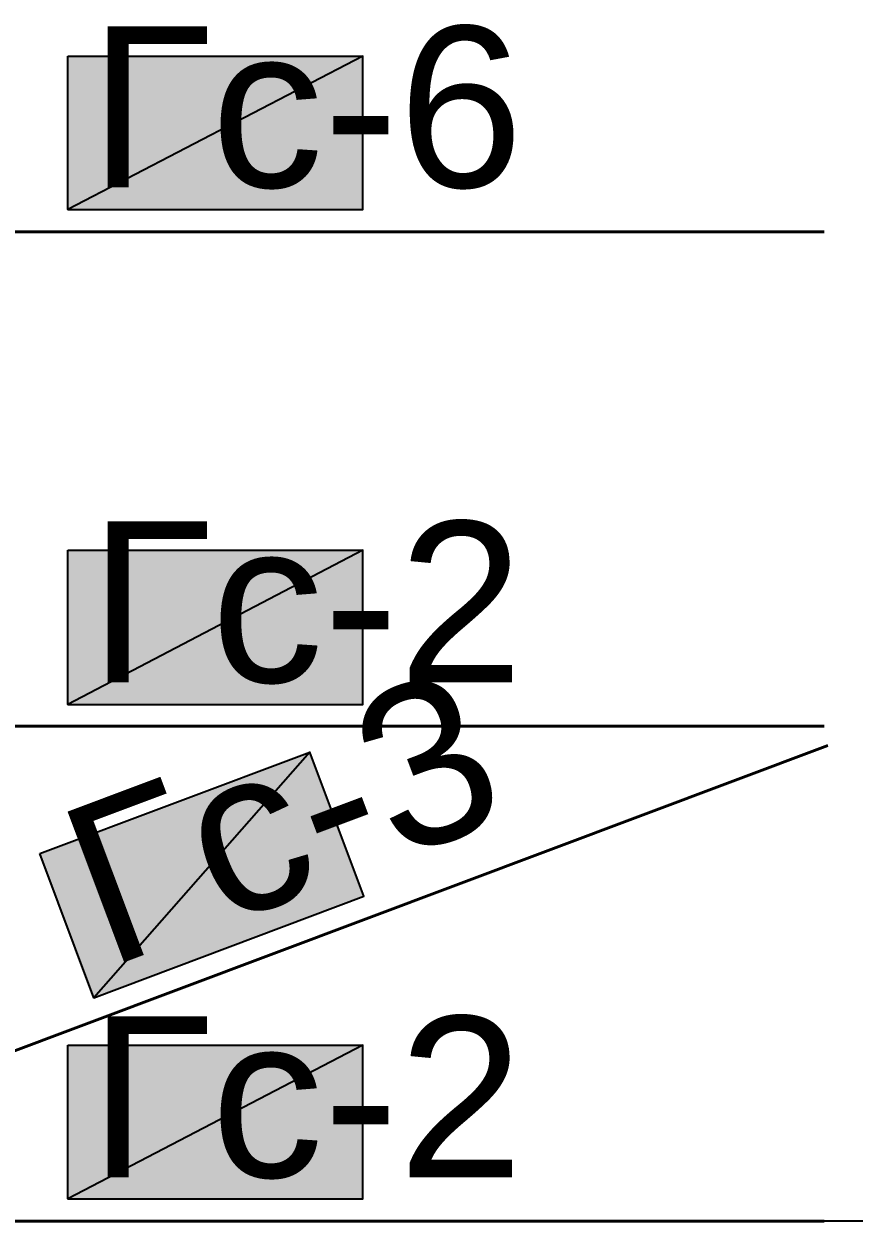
# Model space of a CAD drawing. Extents: x 8 to 21351, y 0 to 420.
# Drawn here: x 15673.12 to 15692, y 308.97 to 336.2 of the extents above; entities that cross this region are included whole.
import ezdxf

# ---------------------------------------------------------------- set-up
doc = ezdxf.new("R2010")
doc.units = 0
doc.styles.add('TEYPDFCAD_TEXT', font='arial.ttf')

msp = doc.modelspace()

# ---------------------------------------------------------------- hatches: boundary and pattern name
at = {"true_color": 0xffffff}
h = msp.add_hatch(color=0, dxfattribs=at)
h.paths.add_polyline_path([(15674.115, 335.471), (15680.825, 335.471), (15674.115, 331.978)])
h.paths.add_polyline_path([(15680.825, 335.471), (15674.115, 331.978), (15680.825, 331.978)])
h = msp.add_hatch(color=0, dxfattribs=at)
h.paths.add_polyline_path([(15674.115, 324.231), (15680.825, 324.231), (15674.115, 320.717)])
h.paths.add_polyline_path([(15680.825, 324.231), (15674.115, 320.717), (15680.825, 320.717)])
h = msp.add_hatch(color=0, dxfattribs=at)
h.paths.add_polyline_path([(15673.48, 317.331), (15679.618, 319.638), (15674.708, 314.05)])
h.paths.add_polyline_path([(15679.618, 319.638), (15674.708, 314.05), (15680.846, 316.357)])
h = msp.add_hatch(color=0, dxfattribs=at)
h.paths.add_polyline_path([(15674.115, 312.97), (15680.825, 312.97), (15674.115, 309.478)])
h.paths.add_polyline_path([(15680.825, 312.97), (15674.115, 309.478), (15680.825, 309.478)])

# ---------------------------------------------------------------- linework, layer by layer
at = {"color": 0, "lineweight": 0, "true_color": 0xffffff}
for p, q in [((15674.115, 331.978), (15680.825, 331.978)), ((15674.115, 320.717), (15680.825, 320.717)), ((15674.708, 314.05), (15680.846, 316.357)), ((15674.115, 309.478), (15680.825, 309.478))]:
    msp.add_line(p, q, dxfattribs=at)
at = {"color": 7, "lineweight": 40}
for p, q in [((15691.324, 331.47), (15663.828, 331.47)), ((15691.324, 320.23), (15663.828, 320.23)), ((15691.408, 319.786), (15663.765, 309.414)), ((15691.324, 308.97), (15663.828, 308.97))]:
    msp.add_line(p, q, dxfattribs=at)
at = {"color": 7, "lineweight": 25}
for p, q in [((15678.094, 308.97), (15658.092, 308.97)), ((15680.592, 308.97), (15679.576, 308.97)), ((15702.076, 308.97), (15682.095, 308.97))]:
    msp.add_line(p, q, dxfattribs=at)
at = {"color": 0, "true_color": 0xffffff}
for points in [[(15674.115, 335.471), (15680.825, 335.471), (15674.115, 331.978)], [(15680.825, 335.471), (15674.115, 331.978), (15680.825, 331.978)], [(15674.115, 324.231), (15680.825, 324.231), (15674.115, 320.717)], [(15680.825, 324.231), (15674.115, 320.717), (15680.825, 320.717)], [(15673.48, 317.331), (15679.618, 319.638), (15674.708, 314.05)], [(15679.618, 319.638), (15674.708, 314.05), (15680.846, 316.357)], [(15674.115, 312.97), (15680.825, 312.97), (15674.115, 309.478)], [(15680.825, 312.97), (15674.115, 309.478), (15680.825, 309.478)]]:
    msp.add_lwpolyline(points, close=True, dxfattribs=at)

# ---------------------------------------------------------------- texts
at = {"color": 7, "style": 'TEYPDFCAD_TEXT'}
for s, p in [('Гс-6', (15674.602, 332.486)), ('Гс-2', (15674.602, 321.225)), ('Гс-2', (15674.602, 309.965))]:
    msp.add_text(s, height=3.6618, dxfattribs=at).set_placement(p)
msp.add_text('Гс-3', height=3.6618, rotation=20.5829, dxfattribs=at).set_placement((15675.004, 314.706))

doc.saveas('drawing.dxf')
